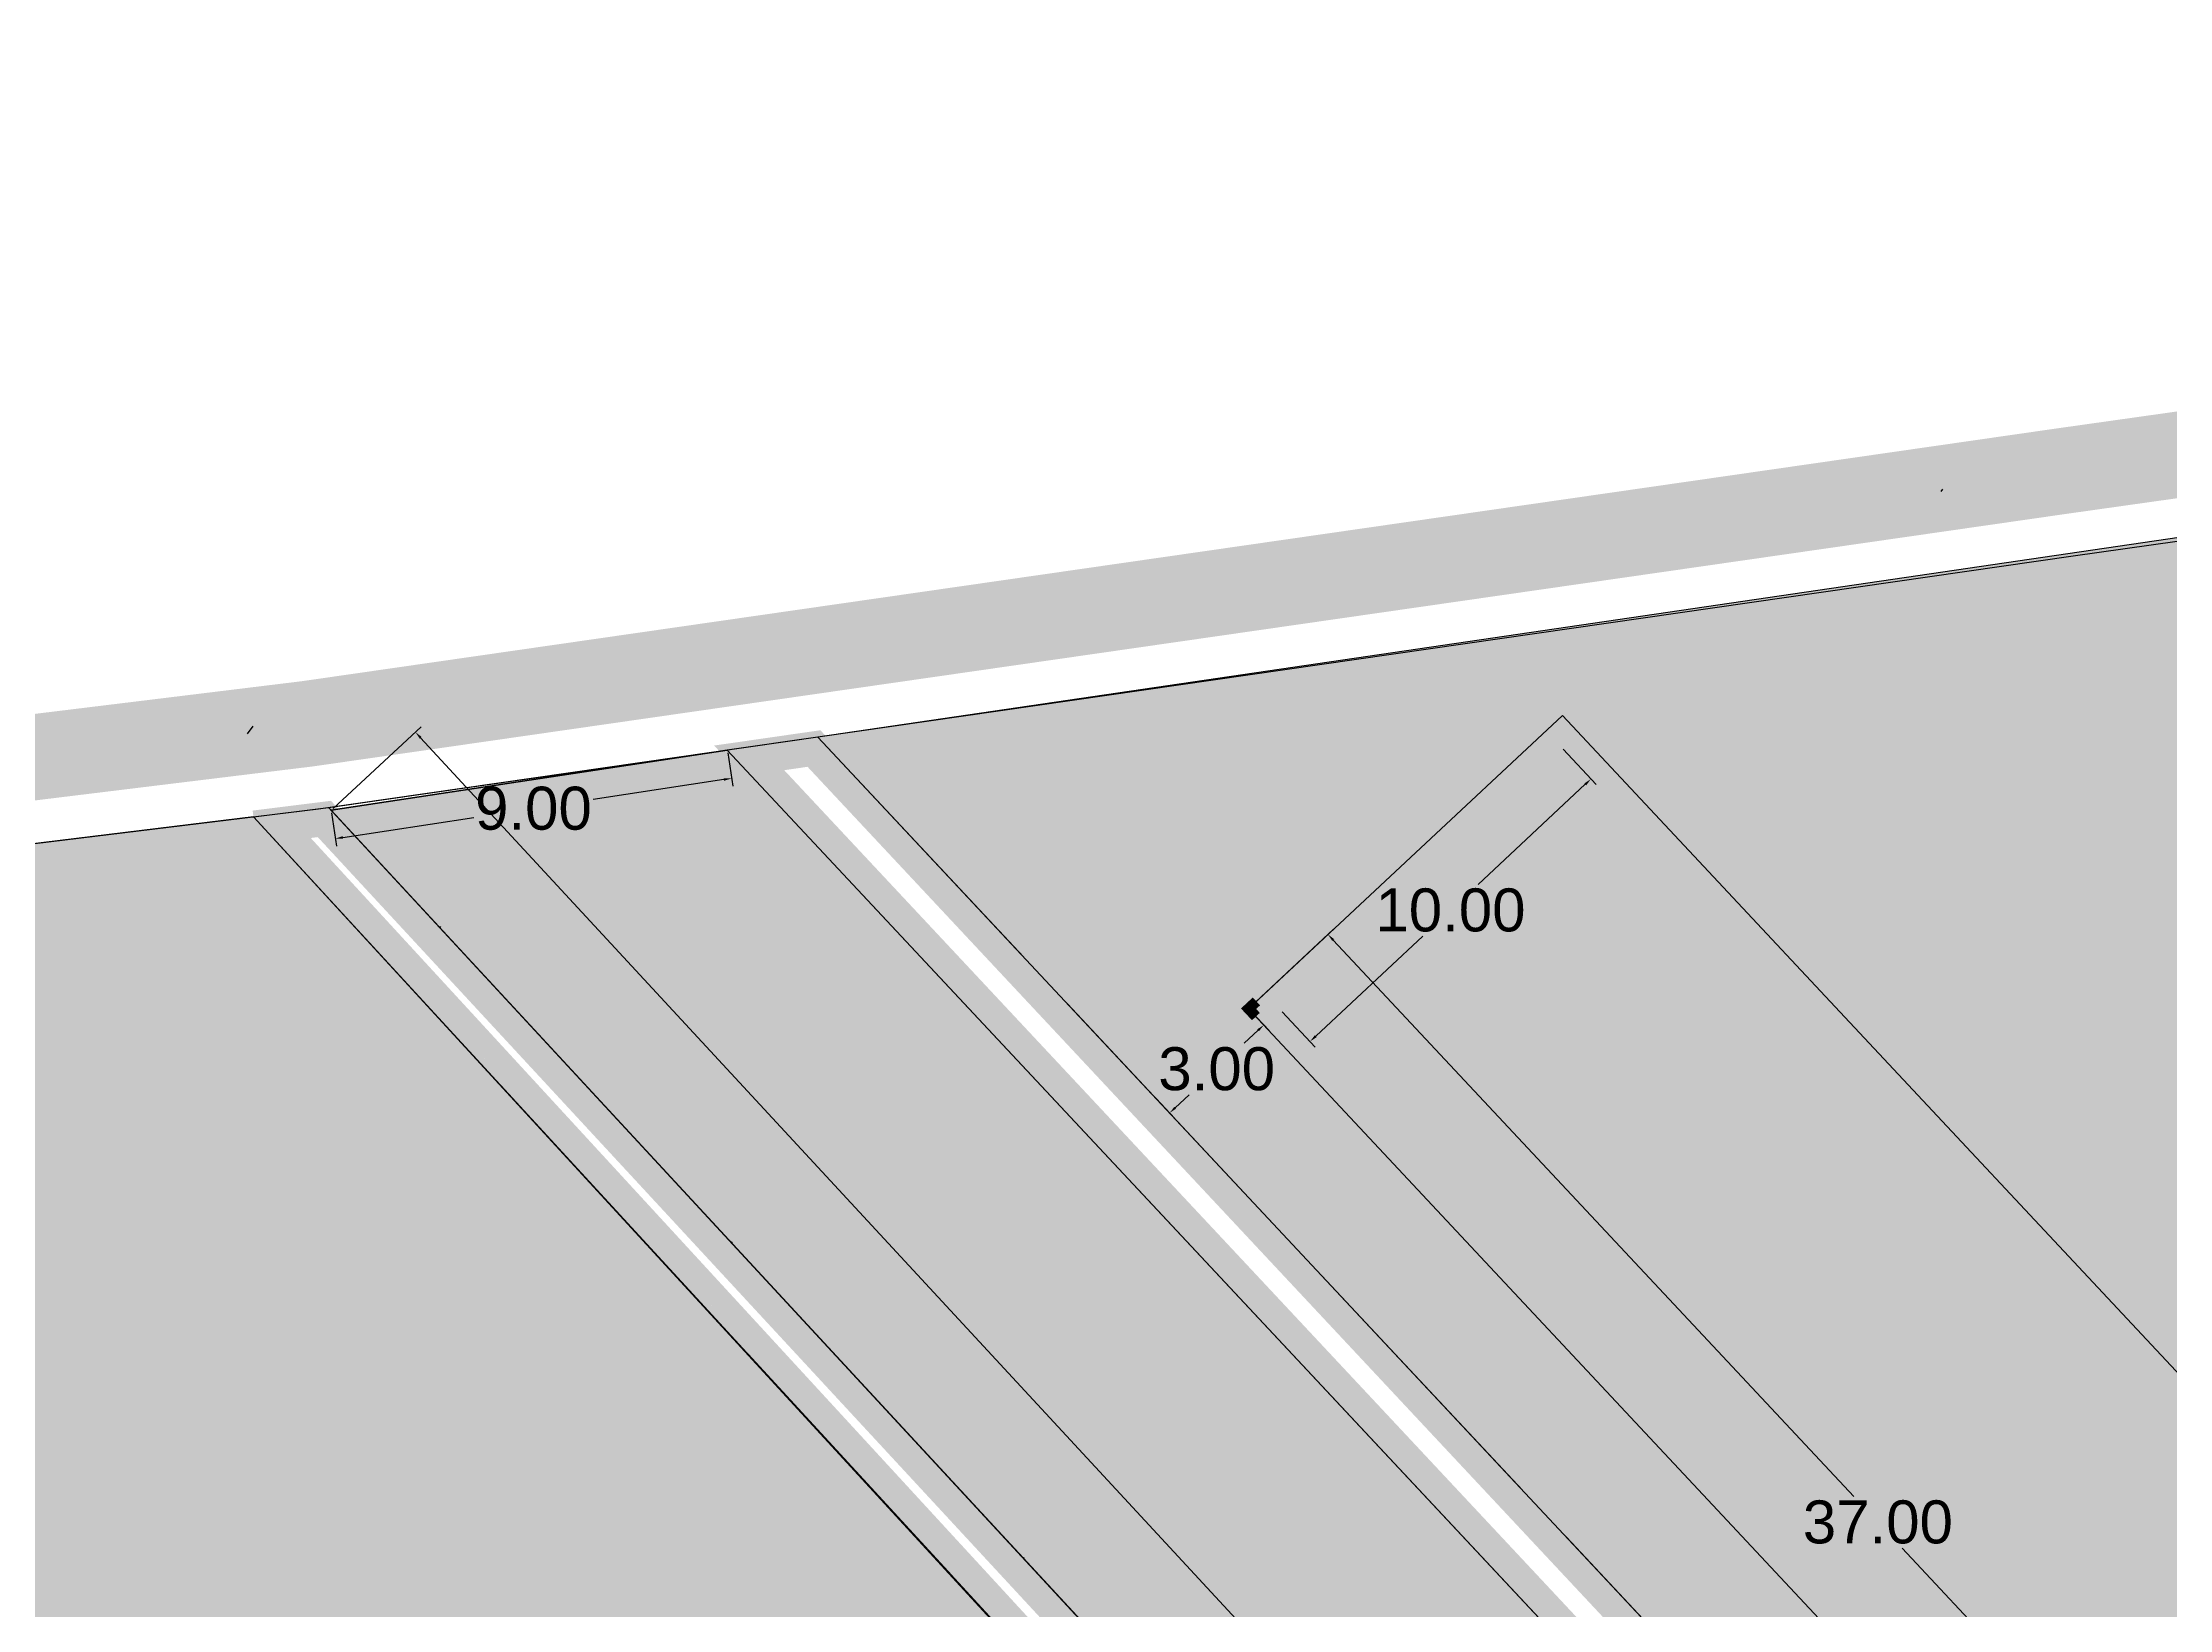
# Model space of a CAD drawing. Header units: metres. Extents: x 362096 to 727297, y 5619965 to 11243182.
# Drawn here: x 363467.7 to 363517.22, y 5621559.5 to 5621595.96 of the extents above; entities that cross this region are included whole.
import ezdxf

# ---------------------------------------------------------------- set-up
doc = ezdxf.new("R2010")
doc.units = ezdxf.units.M
doc.header["$MEASUREMENT"] = 0
doc.linetypes.add('BAUGRENZE2', pattern=[10.25, 3.5, -1, 3.5, -1, 0.25, -1])
doc.linetypes.add('GELTUNGSBEREICH', pattern=[8.5, 7, -1.5])
for name, color, linetype in [('ALLGEMEINE-WOHNGEBIETE_FA', 11, 'Continuous'), ('BAUGRENZE_FA', 150, 'Continuous'), ('BAUGRENZE_GL', 7, 'Continuous'), ('DETACHED HOUSES', 255, 'Continuous'), ('GELTUNGSBEREICH_B', 7, 'Continuous'), ('GRÜNFLÄCHE_ÖFFENTLICH_FA', 81, 'Continuous'), ('MAJOR ROAD', 255, 'Continuous'), ('MULTI STOREY BUILDING', 255, 'Continuous'), ('PLOT BOUNDARIES', 80, 'GELTUNGSBEREICH'), ('RESIDENTIAL ROAD', 250, 'Continuous'), ('SEMI-DETACHED HOUSE', 255, 'Continuous'), ('STRASSENBEGRENZUNG_FA', 72, 'Continuous'), ('STRASSENBEGRENZUNG_GL', 7, 'Continuous'), ('STRASSENVERKEHRSFLÄCHE_FA', 40, 'Continuous'), ('UMGR_ALLGEMEINE-WOHNGEBIETE', 7, 'Continuous'), ('UMGR_GELTUNGSBEREICH', 7, 'Continuous'), ('UMGR_GRÜNFLÄCHE_ÖFFENTLICH', 7, 'Continuous'), ('UMGR_STRASSENVERKEHRSFLÄCHE', 7, 'Continuous')]:
    doc.layers.add(name, color=color, linetype=linetype)
doc.styles.get("Standard").update_dxf_attribs({"font": 'arial.ttf', "height": 1})
doc.dimstyles.get("Standard").update_dxf_attribs({"dimtxt": 0.18, "dimasz": 0.18, "dimexe": 0.18, "dimexo": 0.0625, "dimgap": 0.09, "dimtad": 0, "dimtih": 1, "dimtoh": 1, "dimdec": 4, "dimzin": 0, "dimdsep": 46, "dimtxsty": 'Standard', "dimcen": 0.09, "dimadec": 0, "dimazin": 0, "dimtfac": 1, "dimtdec": 4, "dimtofl": 0, "dimtmove": 0, "dimatfit": 3, "dimfxl": 1, "dimtolj": 1, "dimtzin": 0, "dimarcsym": 0})

# ---------------------------------------------------------------- blocks, each defined once
blk = doc.blocks.new('*D106')
at = {"layer": 'Defpoints', "color": 0, "transparency": 16777216}
for p in [(363503.065, 5621579.56), (363503.754, 5621578.822), (363496.524, 5621573.451)]:
    blk.add_point(p, dxfattribs=at)
at = {"layer": 'RESIDENTIAL ROAD', "color": 0, "lineweight": -2, "transparency": 16777216}
for p, q in [((363503.108, 5621579.514), (363503.877, 5621578.691)), ((363503.622, 5621578.699), (363501.126, 5621576.368)), ((363497.344, 5621572.837), (363499.84, 5621575.167)), ((363496.567, 5621573.405), (363497.335, 5621572.582))]:
    blk.add_line(p, q, dxfattribs=at)
at = {"layer": 'RESIDENTIAL ROAD', "color": 0, "transparency": 16777216}
for points in [[(363503.602, 5621578.721), (363503.643, 5621578.677), (363503.754, 5621578.822)], [(363497.324, 5621572.858), (363497.365, 5621572.815), (363497.213, 5621572.714)]]:
    blk.add_solid(points, dxfattribs=at)
at = {"layer": 'RESIDENTIAL ROAD', "color": 0, "transparency": 16777216, "insert": (363500.483, 5621575.768), "char_height": 1, "attachment_point": 5}
blk.add_mtext('\\A1;10.00', dxfattribs=at)
blk = doc.blocks.new('*D107')
at = {"layer": 'Defpoints', "color": 0, "transparency": 16777216}
for p in [(363495.782, 5621573.476), (363523.239, 5621547.846), (363521.391, 5621546.115)]:
    blk.add_point(p, dxfattribs=at)
at = {"layer": 'RESIDENTIAL ROAD', "color": 0, "lineweight": -2, "transparency": 16777216}
for p, q in [((363495.827, 5621573.519), (363497.762, 5621575.329)), ((363497.753, 5621575.075), (363509.872, 5621562.127)), ((363523.116, 5621547.977), (363510.997, 5621560.925)), ((363521.436, 5621546.158), (363523.371, 5621547.969))]:
    blk.add_line(p, q, dxfattribs=at)
at = {"layer": 'RESIDENTIAL ROAD', "color": 0, "transparency": 16777216}
for points in [[(363497.775, 5621575.095), (363497.731, 5621575.054), (363497.63, 5621575.206)], [(363523.138, 5621547.998), (363523.094, 5621547.957), (363523.239, 5621547.846)]]:
    blk.add_solid(points, dxfattribs=at)
at = {"layer": 'RESIDENTIAL ROAD', "color": 0, "transparency": 16777216, "insert": (363510.435, 5621561.526), "char_height": 1, "attachment_point": 5}
blk.add_mtext('\\A1;37.00', dxfattribs=at)
blk = doc.blocks.new('*D136')
at = {"layer": 'Defpoints', "color": 0, "transparency": 16777216}
for p in [(363495.782, 5621573.476), (363493.589, 5621571.428), (363493.943, 5621571.05)]:
    blk.add_point(p, dxfattribs=at)
at = {"layer": 'RESIDENTIAL ROAD', "color": 0, "lineweight": -2, "transparency": 16777216}
for p, q in [((363495.824, 5621573.43), (363496.258, 5621572.966)), ((363496.004, 5621572.974), (363495.682, 5621572.674)), ((363493.632, 5621571.383), (363494.066, 5621570.918)), ((363494.074, 5621571.173), (363494.395, 5621571.473))]:
    blk.add_line(p, q, dxfattribs=at)
at = {"layer": 'RESIDENTIAL ROAD', "color": 0, "transparency": 16777216}
for points in [[(363495.983, 5621572.996), (363496.024, 5621572.952), (363496.135, 5621573.097)], [(363494.054, 5621571.194), (363494.095, 5621571.151), (363493.943, 5621571.05)]]:
    blk.add_solid(points, dxfattribs=at)
at = {"layer": 'RESIDENTIAL ROAD', "color": 0, "transparency": 16777216, "insert": (363495.039, 5621572.073), "char_height": 1, "attachment_point": 5}
blk.add_mtext('\\A1;3.00', dxfattribs=at)
blk = doc.blocks.new('*D158')
at = {"layer": 'Defpoints', "color": 0, "transparency": 16777216}
for p in [(363483.643, 5621579.493), (363483.743, 5621578.836), (363474.417, 5621578.093)]:
    blk.add_point(p, dxfattribs=at)
at = {"layer": 'RESIDENTIAL ROAD', "color": 0, "lineweight": -2, "transparency": 16777216}
for p, q in [((363483.653, 5621579.432), (363483.77, 5621578.658)), ((363483.565, 5621578.809), (363480.517, 5621578.347)), ((363474.426, 5621578.031), (363474.544, 5621577.258)), ((363474.695, 5621577.463), (363477.743, 5621577.926))]:
    blk.add_line(p, q, dxfattribs=at)
at = {"layer": 'RESIDENTIAL ROAD', "color": 0, "transparency": 16777216}
for points in [[(363483.561, 5621578.839), (363483.57, 5621578.78), (363483.743, 5621578.836)], [(363474.69, 5621577.493), (363474.699, 5621577.433), (363474.517, 5621577.436)]]:
    blk.add_solid(points, dxfattribs=at)
at = {"layer": 'RESIDENTIAL ROAD', "color": 0, "transparency": 16777216, "insert": (363479.13, 5621578.136), "char_height": 1, "attachment_point": 5}
blk.add_mtext('\\A1;9.00', dxfattribs=at)
blk = doc.blocks.new('*D159')
at = {"layer": 'Defpoints', "color": 0, "transparency": 16777216}
for p in [(363474.417, 5621578.093), (363635.863, 5621407.703), (363633.898, 5621405.883)]:
    blk.add_point(p, dxfattribs=at)
at = {"layer": 'RESIDENTIAL ROAD', "color": 0, "lineweight": -2, "transparency": 16777216}
for p, q in [((363474.463, 5621578.136), (363476.514, 5621580.035)), ((363476.504, 5621579.781), (363555.566, 5621494.409)), ((363635.74, 5621407.835), (363556.679, 5621493.207)), ((363633.943, 5621405.925), (363635.995, 5621407.825))]:
    blk.add_line(p, q, dxfattribs=at)
at = {"layer": 'RESIDENTIAL ROAD', "color": 0, "transparency": 16777216}
for points in [[(363476.526, 5621579.801), (363476.482, 5621579.761), (363476.382, 5621579.913)], [(363635.762, 5621407.855), (363635.718, 5621407.815), (363635.863, 5621407.703)]]:
    blk.add_solid(points, dxfattribs=at)
at = {"layer": 'RESIDENTIAL ROAD', "color": 0, "transparency": 16777216, "insert": (363556.122, 5621493.808), "char_height": 1, "attachment_point": 5}
blk.add_mtext('\\A1;234.7134', dxfattribs=at)

msp = doc.modelspace()

# ---------------------------------------------------------------- hatches: boundary and pattern name
at = {"layer": 'ALLGEMEINE-WOHNGEBIETE_FA'}
msp.add_hatch(color=256, dxfattribs=at).paths.add_polyline_path([(363485.75577, 5621579.7974), (363520.60237, 5621542.56751), (363574.23388, 5621592.76578)], flags=0)
at = {"layer": 'GRÜNFLÄCHE_ÖFFENTLICH_FA'}
msp.add_hatch(color=256, dxfattribs=at).paths.add_polyline_path([(363442.4284, 5621574.24628), (363447.87838, 5621540.44279), (363451.43774, 5621527.71246), (363451.84165, 5621526.26786), (363456.96923, 5621509.5603), (363499.45289, 5621548.75187), (363472.61099, 5621577.93797)], flags=0)
at = {"layer": 'STRASSENVERKEHRSFLÄCHE_FA'}
h = msp.add_hatch(color=256, dxfattribs=at)
edge = h.paths.add_edge_path(flags=0)
edge.add_arc((3772547.28605, 1962811.21575), 5000669.47268, 132.97489330745, 132.97655243753, ccw=False)
edge.add_arc((363698.41572, 5621567.09175), 4.99993, 312.974893, 401.654494)
edge.add_line((363702.1515, 5621570.41489), (363678.45159, 5621597.05765))
edge.add_line((363678.45159, 5621597.05765), (363669.94471, 5621595.69642))
edge.add_line((363669.94471, 5621595.69642), (363691.72244, 5621570.90336))
edge.add_arc((363687.96586, 5621567.60366), 5, -47.024277, 41.29543, ccw=False)
edge.add_line((363691.3743, 5621563.94544), (363591.83499, 5621471.20235))
edge.add_arc((363588.42654, 5621474.86056), 5, 223.106145, 312.975723, ccw=False)
edge.add_line((363584.7761, 5621471.4438), (363483.64342, 5621579.49331))
edge.add_line((363483.64342, 5621579.49331), (363474.41697, 5621578.09305))
edge.add_line((363474.41697, 5621578.09305), (363633.89754, 5621405.88292))
edge.add_line((363633.89754, 5621405.88292), (363636.58196, 5621407.61934))
edge.add_line((363636.58196, 5621407.61934), (363639.71528, 5621410.55208))
edge.add_line((363639.71528, 5621410.55208), (363595.63593, 5621457.64617))
edge.add_arc((363599.28651, 5621461.06289), 5.00007, 132.976552, 223.104786, ccw=False)

# ---------------------------------------------------------------- linework, layer by layer
at = {"layer": 'BAUGRENZE_FA', "const_width": 0.8}
msp.add_lwpolyline([(363503.06535, 5621579.55954), (363496.52405, 5621573.45103), (363521.41557, 5621546.85709), (363553.52943, 5621576.84623), (363547.42092, 5621583.38752), (363521.84087, 5621559.4999)], close=True, dxfattribs=at)
at = {"layer": 'BAUGRENZE_GL', "linetype": 'BAUGRENZE2', "const_width": 0.25, "flags": 128}
msp.add_lwpolyline([(363503.0903, 5621580.30116), (363495.78158, 5621573.476), (363521.39062, 5621546.11547), (363554.27146, 5621576.82084), (363547.44631, 5621584.12955), (363521.86582, 5621560.24151), (363503.0903, 5621580.30116)], dxfattribs=at)
at = {"layer": 'BAUGRENZE_GL', "const_width": 0.25}
msp.add_lwpolyline([(363495.9643, 5621573.64663), (363495.78158, 5621573.476), (363495.95242, 5621573.29348)], dxfattribs=at)
at = {"layer": 'DETACHED HOUSES'}
for p, q in [((363511.9067, 5621585.5105), (363511.94628, 5621585.56467)), ((363489.36856, 5621580.32764), (363489.37694, 5621580.31868))]:
    msp.add_line(p, q, dxfattribs=at)
at = {"layer": 'GELTUNGSBEREICH_B', "linetype": 'GELTUNGSBEREICH', "const_width": 2, "flags": 128}
msp.add_lwpolyline([(363725.70355, 5621479.96983), (363749.87174, 5621500.08072), (363761.87683, 5621509.79648), (363721.06323, 5621552.16402), (363679.21762, 5621599.20567), (363653.19294, 5621595.04134), (363646.11333, 5621601.97746), (363642.1496, 5621605.41254), (363547.66217, 5621590.63411), (363514.70329, 5621585.98516), (363473.86422, 5621580.10616), (363440.12318, 5621575.97923), (363445.92185, 5621540.01298), (363453.08894, 5621514.37931), (363465.28103, 5621479.84175), (363476.11022, 5621454.9866), (363525.33724, 5621325.67051), (363547.75111, 5621325.36884), (363570.94695, 5621324.72891), (363586.29307, 5621325.58685), (363579.99361, 5621330.76607), (363600.08467, 5621336.4305), (363610.88992, 5621339.47284), (363581.76194, 5621376.88367), (363603.69331, 5621392.79506), (363609.01074, 5621387.40297), (363637.81822, 5621406.03707), (363663.61616, 5621430.18355), (363688.69313, 5621450.44462), (363699.00724, 5621440.81977), (363734.01822, 5621469.55568)], close=True, dxfattribs=at)
at = {"layer": 'MAJOR ROAD'}
for p, q in [((363483.64342, 5621579.49331), (363533.63999, 5621526.07729)), ((363474.35807, 5621578.15664), (363633.89754, 5621405.88292)), ((363474.41603, 5621578.09406), (363474.41697, 5621578.09305))]:
    msp.add_line(p, q, dxfattribs=at)
at = {"layer": 'MULTI STOREY BUILDING'}
for p, q in [((363495.78158, 5621573.476), (363503.0903, 5621580.30116)), ((363503.0903, 5621580.30116), (363521.86582, 5621560.24151)), ((363495.78158, 5621573.476), (363521.39062, 5621546.11547))]:
    msp.add_line(p, q, dxfattribs=at)
at = {"layer": 'PLOT BOUNDARIES'}
for p, q in [((363485.75577, 5621579.7974), (363537.51416, 5621524.49906)), ((363472.61099, 5621577.93797), (363515.49154, 5621531.3793))]:
    msp.add_line(p, q, dxfattribs=at)
at = {"layer": 'RESIDENTIAL ROAD'}
for points in [[(363595.63593, 5621457.64617), (363639.71528, 5621410.55208), (363636.58196, 5621407.61934), (363633.89754, 5621405.88292), (363474.41697, 5621578.09305), (363483.64342, 5621579.49331), (363584.7761, 5621471.4438, 0.41354701), (363591.83499, 5621471.20235), (363691.3743, 5621563.94544, 0.40564984), (363691.72244, 5621570.90336), (363669.94471, 5621595.69642), (363678.45159, 5621597.05765), (363702.1515, 5621570.41489, -0.40747974), (363701.82406, 5621563.43354, 0.00000724), (363595.87797, 5621464.72111, 0.41486924), (363595.63593, 5621457.64617, 7.77455809)], [(363474.35807, 5621578.15664), (363483.64342, 5621579.49331), (363584.7761, 5621471.4438, 0.41354701), (363591.83499, 5621471.20235), (363691.3743, 5621563.94544, 0.40564984), (363691.72244, 5621570.90336), (363669.94471, 5621595.69642)], [(363472.61099, 5621577.93797), (363474.35807, 5621578.15664), (363514.17491, 5621535.16167, -0.20931441), (363515.49107, 5621531.37321), (363472.61099, 5621577.93797)]]:
    msp.add_lwpolyline(points, format="xyb", dxfattribs=at)
msp.add_lwpolyline([(363483.64342, 5621579.49331), (363533.63999, 5621526.07729, 0.21921663), (363537.51416, 5621524.49906), (363485.75577, 5621579.7974)], format="xyb", close=True, dxfattribs=at)
at = {"layer": 'SEMI-DETACHED HOUSE'}
for p, q in [((363472.47515, 5621579.87157), (363472.60152, 5621580.05381)), ((363476.95046, 5621575.35733), (363476.97463, 5621575.39219)), ((363483.745, 5621568.02046), (363483.76651, 5621568.05148)), ((363490.53954, 5621560.68359), (363490.55838, 5621560.71076))]:
    msp.add_line(p, q, dxfattribs=at)
at = {"layer": 'STRASSENBEGRENZUNG_FA', "const_width": 0.5}
for points in [[(363484.45958, 5621579.20668), (363533.93203, 5621526.35063, 0.16504796), (363536.5387, 5621524.95589), (363485.60629, 5621579.37175)], [(363473.43142, 5621577.63754), (363515.05727, 5621532.43478, 0.15133136), (363513.88143, 5621534.88988), (363474.20407, 5621577.73424)]]:
    msp.add_lwpolyline(points, format="xyb", close=True, dxfattribs=at)
at = {"layer": 'STRASSENBEGRENZUNG_GL', "const_width": 0.3}
msp.add_lwpolyline([(363483.64342, 5621579.49331), (363533.63999, 5621526.07729, 0.21921663), (363537.51416, 5621524.49906), (363485.75577, 5621579.7974)], format="xyb", close=True, dxfattribs=at)
msp.add_lwpolyline([(363472.61099, 5621577.93797), (363515.49107, 5621531.37321, 0.20931441), (363514.17491, 5621535.16167), (363474.35807, 5621578.15664), (363472.61099, 5621577.93797)], format="xyb", dxfattribs=at)
at = {"layer": 'UMGR_ALLGEMEINE-WOHNGEBIETE'}
msp.add_lwpolyline([(363485.75577, 5621579.7974), (363520.60237, 5621542.56751), (363574.23388, 5621592.76578)], close=True, dxfattribs=at)
at = {"layer": 'UMGR_GELTUNGSBEREICH'}
msp.add_lwpolyline([(363678.45159, 5621597.05765), (363652.51343, 5621592.90716), (363644.75732, 5621600.50608), (363641.54138, 5621603.29309), (363547.95638, 5621588.65582), (363514.98545, 5621584.00516), (363474.12814, 5621578.12354), (363442.4284, 5621574.24628), (363447.87838, 5621540.44279), (363454.9971, 5621514.98213), (363467.14314, 5621480.57499), (363477.96259, 5621455.74221), (363526.72293, 5621327.65204)], dxfattribs=at)
at = {"layer": 'UMGR_GRÜNFLÄCHE_ÖFFENTLICH'}
msp.add_lwpolyline([(363442.4284, 5621574.24628), (363447.87838, 5621540.44279), (363451.43774, 5621527.71246), (363451.84165, 5621526.26786), (363456.96923, 5621509.5603), (363499.45289, 5621548.75187), (363472.61099, 5621577.93797)], close=True, dxfattribs=at)
at = {"layer": 'UMGR_STRASSENVERKEHRSFLÄCHE'}
msp.add_lwpolyline([(363595.87797, 5621464.72111, -0.00000724), (363701.82406, 5621563.43354, 0.40747974), (363702.1515, 5621570.41489), (363678.45159, 5621597.05765), (363669.94471, 5621595.69642), (363691.72244, 5621570.90336, -0.40564984), (363691.3743, 5621563.94544), (363591.83499, 5621471.20235, -0.41354701), (363584.7761, 5621471.4438), (363483.64342, 5621579.49331), (363474.41697, 5621578.09305), (363633.89754, 5621405.88292), (363636.58196, 5621407.61934), (363639.71528, 5621410.55208), (363595.63593, 5621457.64617, -0.41486924)], format="xyb", close=True, dxfattribs=at)

# ---------------------------------------------------------------- dimensions: what is measured, and where the dimension line sits
at = {"layer": 'RESIDENTIAL ROAD'}
dim = msp.add_aligned_dim(p1=(363474.41697, 5621578.09305), p2=(363633.89754, 5621405.88292), distance=2.67845, dimstyle='Standard', dxfattribs=at)
dim.commit()
dim.dimension.update_dxf_attribs({"geometry": '*D159', "text_midpoint": (363556.12244, 5621493.80791)})
for p1, p2, distance, text, picture, middle in [((363474.41697, 5621578.09305), (363483.64342, 5621579.49331), -0.66459, '9.00', '*D158', (363479.12991, 5621578.13611)), ((363496.52405, 5621573.45103), (363503.06535, 5621579.55954), -1.0089, '10.00', '*D106', (363500.48329, 5621575.7679)), ((363495.78158, 5621573.476), (363521.39062, 5621546.11547), 2.5322, '37.00', '*D107', (363510.43483, 5621561.52612)), ((363495.78158, 5621573.476), (363493.58897, 5621571.42846), 0.51824, '3.00', '*D136', (363495.03898, 5621572.07346))]:
    dim = msp.add_aligned_dim(p1=p1, p2=p2, distance=distance, text=text, dimstyle='Standard', dxfattribs=at)
    dim.commit()
    dim.dimension.update_dxf_attribs({"geometry": picture, "text_midpoint": middle})

doc.saveas('drawing.dxf')
